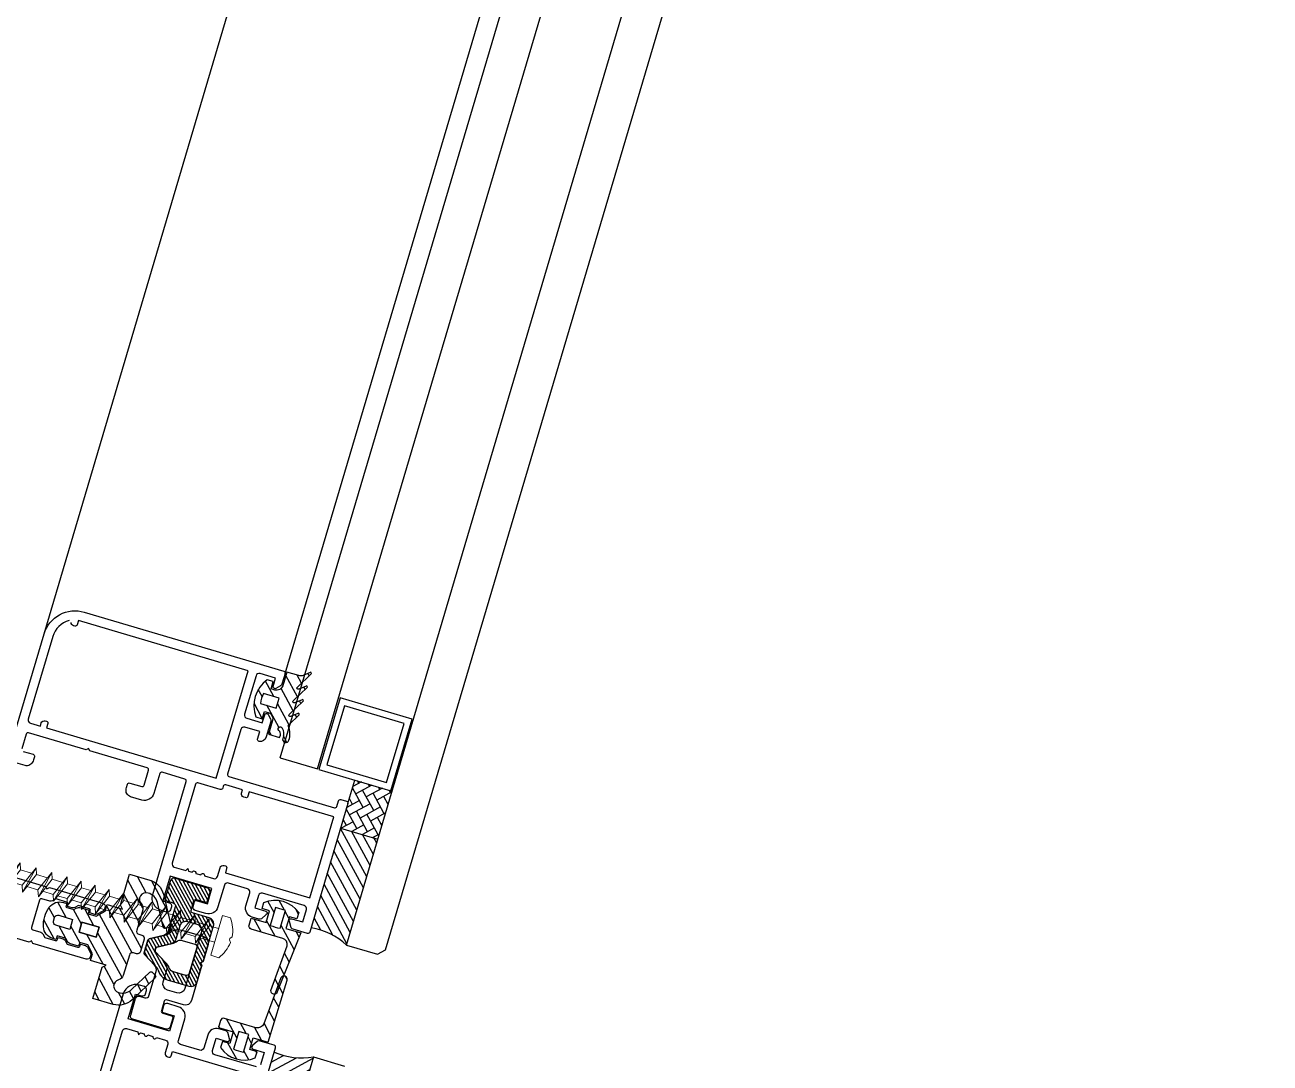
# Model space of a CAD drawing. Header units: millimetres. Extents: x 62878 to 70819, y -67946 to -61850.
# Drawn here: x 68075.03 to 68094.24, y -65276.53 to -65260.51 of the extents above; entities that cross this region are included whole.
import ezdxf

# ---------------------------------------------------------------- set-up
doc = ezdxf.new("R2010")
doc.units = ezdxf.units.MM
doc.layers.add('DOGRAMA', color=171, linetype='Continuous', lineweight=0)
pattern_1 = [(118.5057849383402, (68034.98372077956, -65377.00900157489), (-0.1395045678384407, -0.07576303882639554), [])]

# ---------------------------------------------------------------- blocks, each defined once
blk = doc.blocks.new('a2we')
at = {"lineweight": 5, "ltscale": 0.5}
for p, q in [((-196.0144480926461, -415.2868589025547), (-196.5925912144022, -417.2488821181558)), ((-196.0144480926461, -415.2868589025547), (-195.4639709594615, -417.7110762494052)), ((-197.5747968978259, -417.6063757508618), (-196.5747276986959, -417.2423803302317)), ((-194.1582851917165, -418.2620245979042), (-197.5747968978259, -417.6063757508618)), ((-195.1583543907882, -418.6260200186506), (-197.5747968978259, -417.6063757508618)), ((-197.1143788935161, -419.7428166739272), (-197.1143788935161, -418.4283854465556)), ((-196.8896500078097, -417.895480952812), (-197.0961171580722, -418.3448917148726)), ((-196.5747276986959, -417.2423803302317), (-194.1582851917165, -418.2620245979042)), ((-194.1582851917165, -418.2620245979042), (-195.1583543907882, -418.6260200186506)), ((-195.1583543907882, -418.6260200186506), (-194.9264251741961, -419.2953524503964)), ((-198.1144480926461, -420.1068120946153), (-197.1143788935161, -419.7428166739268)), ((-194.9154016761721, -421.4039929561312), (-198.1144480926461, -420.1068120946153)), ((-193.9153324771005, -421.0399975355008), (-198.1144480926461, -420.1068120946153)), ((-197.1143788935161, -419.7428166739268), (-193.9153324771005, -421.0399975355008)), ((-197.1143788935161, -419.7428166739268), (-193.9153324771005, -421.0399975355008)), ((-197.1143788935161, -422.2969096404012), (-197.1143788935162, -420.512330007273)), ((-194.9154016761394, -420.634479622855), (-194.9154016761394, -419.3608343693425)), ((-198.1144480926461, -422.6609050610894), (-197.1143788935161, -422.2969096404012)), ((-194.9154016761721, -423.9580859226053), (-198.1144480926461, -422.6609050610894)), ((-193.9153324771005, -423.594090501975), (-198.1144480926461, -422.6609050610894)), ((-197.1143788935161, -422.2969096404012), (-193.9153324771005, -423.594090501975)), ((-197.1143788935161, -422.2969096404012), (-193.9153324771005, -423.594090501975)), ((-193.9153324771005, -421.0399975355008), (-194.9154016761721, -421.4039929561312)), ((-194.9154016761721, -423.1885725893157), (-194.9154016761721, -421.4039929561312)), ((-197.1143788935161, -424.8510026068752), (-197.1143788935162, -423.0664229737469)), ((-193.9153324771005, -423.594090501975), (-194.9154016761721, -423.9580859226053)), ((-194.9154016761721, -425.7426655557898), (-194.9154016761721, -423.9580859226053)), ((-198.1144480926461, -425.2149980275636), (-197.1143788935161, -424.8510026068752)), ((-194.9154016761721, -426.5121788890793), (-198.1144480926461, -425.2149980275636)), ((-193.9153324771005, -426.1481834684492), (-198.1144480926461, -425.2149980275636)), ((-197.1143788935161, -424.8510026068752), (-193.9153324771005, -426.1481834684492)), ((-197.1143788935161, -424.8510026068752), (-193.9153324771005, -426.1481834684492)), ((-197.1143788935161, -427.3050955733496), (-197.1143788935162, -425.6205159402211)), ((-193.9153324771005, -426.1481834684492), (-194.9154016761721, -426.5121788890793)), ((-194.9154016761721, -428.1967585222638), (-194.9154016761721, -426.5121788890793)), ((-198.1144480926461, -427.669090994038), (-197.1143788935161, -427.3050955733496)), ((-194.9154016761721, -428.9662718555534), (-198.1144480926461, -427.669090994038)), ((-193.9153324771005, -428.6022764349236), (-198.1144480926461, -427.669090994038)), ((-197.1143788935161, -427.3050955733496), (-193.9153324771005, -428.6022764349236)), ((-197.1143788935161, -427.3050955733496), (-193.9153324771005, -428.6022764349236)), ((-197.1143788935161, -429.5591885398237), (-197.1143788935161, -428.0237477951896)), ((-198.1144480926461, -429.9231839605702), (-197.1143788935161, -429.5591885398237)), ((-194.9154016761721, -431.2203648220857), (-198.1144480926461, -429.9231839605702)), ((-193.9153324771005, -430.8563694013976), (-198.1144480926461, -429.9231839605702)), ((-197.1143788935161, -429.5591885398237), (-193.9153324771005, -430.8563694013976)), ((-197.1143788935161, -429.5591885398237), (-193.9153324771005, -430.8563694013976)), ((-197.1143788935161, -431.8132815063559), (-197.1143788935161, -430.2778407616635)), ((-193.9153324771005, -428.6022764349236), (-194.9154016761721, -428.9662718555534)), ((-194.9154016761721, -430.450851488738), (-194.9154016761721, -428.9662718555534)), ((-198.1144480926461, -432.177276926986), (-197.1143788935161, -431.8132815063559)), ((-194.9154016761721, -433.4744577885599), (-198.1144480926461, -432.177276926986)), ((-193.9153324771005, -433.1104623678716), (-198.1144480926461, -432.177276926986)), ((-197.1143788935161, -431.8132815063559), (-193.9153324771005, -433.1104623678716)), ((-197.1143788935161, -431.8132815063559), (-193.9153324771005, -433.1104623678716)), ((-193.9153324771005, -430.8563694013976), (-194.9154016761721, -431.2203648220857)), ((-194.9154016761721, -432.7049444552304), (-194.9154016761721, -431.2203648220857)), ((-198.1144480926461, -434.4313698935184), (-197.1143788935161, -434.0673744728301)), ((-197.1143788935161, -434.0673744728301), (-197.1143788935161, -432.5319337281958)), ((-197.1143788935161, -434.0673744728301), (-193.9153324771005, -435.364555334404)), ((-197.1143788935161, -434.0673744728301), (-193.9153324771005, -435.364555334404)), ((-193.9153324771005, -433.1104623678716), (-194.9154016761721, -433.4744577885599)), ((-194.9154016761721, -434.9590374217446), (-194.9154016761721, -433.4744577885599)), ((-194.9154016761721, -435.7285507550341), (-198.1144480926461, -434.4313698935184)), ((-193.9153324771005, -435.364555334404), (-198.1144480926461, -434.4313698935184)), ((-197.1143788935161, -436.3642339800811), (-197.1143788935161, -434.7860266946118)), ((-193.9153324771005, -435.364555334404), (-194.9154016761721, -435.7285507550341)), ((-194.9154016761721, -437.2558969289955), (-194.9154016761721, -435.7285507550341)), ((-198.1144480926461, -436.7282294008277), (-197.1143788935161, -436.3642339800811)), ((-194.9154016761721, -438.0254102623434), (-198.1144480926461, -436.7282294008277)), ((-193.9153324771005, -437.6614148416551), (-198.1144480926461, -436.7282294008277)), ((-197.1143788935161, -436.3642339800811), (-193.9153324771005, -437.6614148416551)), ((-197.1143788935161, -436.3642339800811), (-193.9153324771005, -437.6614148416551)), ((-197.1143788935161, -438.6610934873901), (-197.1143788935161, -437.1337473134849)), ((-193.9153324771005, -437.6614148416551), (-194.9154016761721, -438.0254102623434)), ((-194.9154016761721, -439.5527564362646), (-194.9154016761721, -438.0254102623434)), ((-198.1144480926461, -439.0250889080787), (-197.1143788935161, -438.6610934873901)), ((-194.9154016761721, -440.3222697695944), (-198.1144480926461, -439.0250889080787)), ((-193.9153324771005, -439.9582743489061), (-198.1144480926461, -439.0250889080787)), ((-197.1143788935161, -438.6610934873901), (-193.9153324771005, -439.9582743489061)), ((-197.1143788935161, -438.6610934873901), (-193.9153324771005, -439.9582743489061)), ((-197.1143788935161, -440.9579529946993), (-197.1143788935161, -439.430606820736)), ((-193.9153324771005, -439.9582743489061), (-194.9154016761721, -440.3222697695944)), ((-198.1144480926461, -441.3219484153295), (-197.1143788935161, -440.9579529946993)), ((-194.9154016761721, -442.6191292769035), (-198.1144480926461, -441.3219484153295)), ((-193.9153324771005, -442.2551338562151), (-198.1144480926461, -441.3219484153295)), ((-197.1143788935161, -440.9579529946993), (-193.9153324771005, -442.2551338562151)), ((-197.1143788935161, -443.2537258831643), (-197.1143788935161, -441.7274663280053)), ((-194.9154016761721, -441.849615943574), (-194.9154016761721, -440.3222697695944)), ((-198.1144480926461, -443.6177213039109), (-197.1143788935161, -443.2537258831643)), ((-194.9154016761721, -444.9149021654266), (-198.1144480926461, -443.6177213039109)), ((-193.9153324771005, -444.5509067447383), (-198.1144480926461, -443.6177213039109)), ((-197.1143788935161, -443.2537258831643), (-193.9153324771005, -444.5509067447383)), ((-193.9153324771005, -442.2551338562151), (-194.9154016761721, -442.6191292769035)), ((-194.9154016761721, -444.1453888320787), (-194.9154016761721, -442.6191292769035)), ((-198.1144480926461, -445.9178597020545), (-197.1143788935161, -445.5538642814245)), ((-197.1143788935161, -445.5538642814245), (-197.1143788935161, -444.0232392165685)), ((-197.1143788935161, -445.5538642814245), (-193.9153324771005, -446.8510451429402)), ((-197.1143788935161, -445.5538642814245), (-193.9153324771005, -446.8510451429402)), ((-193.9153324771005, -444.5509067447383), (-194.9154016761721, -444.9149021654266)), ((-194.9154016761721, -446.4455272302989), (-194.9154016761721, -444.9149021654266)), ((-193.9153324771005, -446.8510451429402), (-198.1144480926461, -445.9178597020545)), ((-194.9154016761721, -447.2150405636282), (-198.1144480926461, -445.9178597020545)), ((-197.1143788935161, -447.8540026795677), (-197.1143788935161, -446.3233776147298)), ((-193.9153324771005, -446.8510451429402), (-194.9154016761721, -447.2150405636282)), ((-194.9154016761721, -448.7456656284821), (-194.9154016761721, -447.2150405636282)), ((-197.1143788935161, -447.8540026795677), (-198.1144480926461, -448.2179981003141)), ((-194.9154016761721, -449.5151789618299), (-198.1144480926461, -448.2179981003141)), ((-198.1144480926461, -448.2179981003141), (-193.9153324771005, -449.1511835411412)), ((-193.9153324771005, -449.1511835411412), (-197.1143788935161, -447.8540026795677)), ((-197.1143788935161, -450.1541410778275), (-197.1143788935161, -448.6235160129718)), ((-193.9153324770423, -449.1511835411412), (-194.9154016761721, -449.5151789618299)), ((-194.9154016761723, -451.0458040266858), (-194.9154016761721, -449.5151789618299)), ((-198.1144480926461, -450.5181364984577), (-197.1143788935161, -450.1541410778275)), ((-194.9154016761721, -451.8153173600317), (-198.1144480926461, -450.5181364984577)), ((-193.9153324770423, -451.4513219393434), (-198.1144480926461, -450.5181364984577)), ((-197.1143788935161, -450.1541410778275), (-193.9153324770423, -451.4513219393434)), ((-197.1143788935161, -453.2868589025547), (-197.1143788935162, -450.9236544111328)), ((-193.9153324770423, -451.4513219393434), (-194.9154016761721, -451.8153173600317)), ((-192.7980524524961, -453.2868589025547), (-199.230843732796, -453.2868589025547)), ((-199.230843732796, -454.5827171301502), (-199.230843732796, -453.2868589025547)), ((-194.9154016761721, -453.2868589025547), (-194.9154016761721, -451.8153173600317)), ((-192.7980524524961, -454.5827171301502), (-192.7980524524961, -453.2868589025547))]:
    blk.add_line(p, q, dxfattribs=at)
blk.add_lwpolyline([(-196.4690204826777, -455.6637351848848), (-196.1125089353335, -455.3998333582319), (-195.9163872499585, -455.3998333582319), (-195.5598757026143, -455.6637351848848)], dxfattribs=at)
for centre, radius, start, end in [((-196.9143788935627, -418.4283854465556), 0.2, 155.3251238657465, 180), ((-195.115401676151, -419.3608343693425), 0.2, 0, 19.11162363728389), ((-195.6603624057317, -449.5292358589606), 6.187568978619671, 234.757305859688, 262.4904896380407), ((-196.3685337795604, -449.5292358589606), 6.187568978619673, 277.5095103619591, 305.2426941403116)]:
    blk.add_arc(centre, radius, start, end, dxfattribs=at)

msp = doc.modelspace()

# ---------------------------------------------------------------- hatches: boundary and pattern name
at = {"layer": 'DOGRAMA', "lineweight": -2}
h = msp.add_hatch(dxfattribs=at)
h.set_pattern_fill('ANSI31', color=256, scale=0.05, angle=73.50578493834035, style=0)
h.set_pattern_definition(pattern_1)
edge = h.paths.add_edge_path(flags=16)
edge.add_arc((68079.06265704258, -65271.01530364918), 0.3999999999890548, 151.9688258947047, 175.0427439600347)
edge.add_line((68078.66415326617, -65270.98073863535), (68078.90570478298, -65271.05226292671))
edge.add_line((68078.90570478298, -65271.05226292671), (68078.95113174854, -65270.89884718177))
edge.add_line((68078.95113174854, -65270.89884718177), (68078.70958023178, -65270.82732289041))
edge = h.paths.add_edge_path()
edge.add_arc((68079.06265704261, -65271.01530364912), 0.5000000000035741, 126.635887292462, 200.3756825832854)
edge.add_line((68078.59394211977, -65271.18939075696), (68078.68982696038, -65271.21778261045))
edge.add_line((68078.68982696038, -65271.21778261045), (68078.72389718457, -65271.10272080172))
edge.add_line((68078.72389718457, -65271.10272080172), (68078.7814280889, -65271.11975591381))
edge.add_arc((68078.75303623542, -65271.21564075442), 0.1000000000135002, -16.49421506401012, 73.50578494117082, ccw=False)
edge.add_line((68078.84892107602, -65271.24403260791), (68078.78645899831, -65271.45497925721))
edge.add_line((68078.78645899831, -65271.45497925721), (68078.95905171143, -65271.50608459349))
edge.add_line((68078.95905171143, -65271.50608459349), (68078.97026064325, -65271.46822983907))
edge.add_arc((68078.90793549689, -65271.44977513429), 0.06499999998917286, 343.5057849193324, 411.9151204385344)
edge.add_arc((68078.96819309065, -65271.37288399522), 0.03268943072795019, 38.075505851006824, 231.9151204940006, ccw=False)
edge.add_arc((68078.82036641616, -65271.45060818354), 0.1992591643013661, -20.84390068769511, 29.422006471354507, ccw=False)
edge.add_arc((68079.05491264882, -65271.53444019905), 0.05002797726659767, 165.0203900111961, 342.5336263179274)
edge.add_arc((68078.79414401253, -65271.45257481754), 0.3233450412577017, 342.5651376678665, 381.89144782173)
edge.add_arc((68079.11273110105, -65271.32455886401), 0.01999999996518223, 133.5057849119563, 201.8914478191028, ccw=False)
edge.add_line((68079.09896254487, -65271.3100527667), (68079.25855741679, -65271.15857226065))
edge.add_arc((68079.24823099963, -65271.14769268765), 0.01500000000636884, 313.5057849447552, 473.5057849595054)
edge.add_line((68079.24224837474, -65271.13393739051), (68079.12934157587, -65271.18304421949))
edge.add_arc((68079.1213647427, -65271.1647038233), 0.0199999999956424, 133.505784899144, 293.5057848930195, ccw=False)
edge.add_line((68079.10759618651, -65271.15019772596), (68079.32101949444, -65270.94762561134))
edge.add_arc((68079.31069307729, -65270.93674603834), 0.0149999999963509, 313.5057849044397, 473.5057849085336)
edge.add_line((68079.30471045242, -65270.92299074119), (68079.19180365355, -65270.97209757016))
edge.add_arc((68079.18382682036, -65270.95375717399), 0.01999999998723363, 133.5057850026662, 293.5057849944177, ccw=False)
edge.add_line((68079.17005826414, -65270.93925107668), (68079.38348157212, -65270.73667896201))
edge.add_arc((68079.37315515499, -65270.72579938902), 0.01499999997577838, 313.50578490239, 473.505784879731)
edge.add_line((68079.36717253012, -65270.7120440919), (68079.2542657312, -65270.76115092087))
edge.add_arc((68079.24628889802, -65270.74281052469), 0.01999999998810191, 133.50578495808, 293.5057849478753, ccw=False)
edge.add_line((68079.23252034181, -65270.72830442736), (68079.44594364979, -65270.52573231272))
edge.add_arc((68079.43561723264, -65270.51485273973), 0.01499999998579632, 313.5057849427054, 473.5057849816748)
edge.add_line((68079.42963460775, -65270.5010974426), (68079.32428945805, -65270.54691546509))
edge.add_arc((68079.28440529214, -65270.45521348414), 0.1000000000063632, 253.5057849399872, 293.50578494055685, ccw=False)
edge.add_line((68079.25601343866, -65270.55109832474), (68079.07037753321, -65270.49613085129))
edge.add_line((68079.07037753321, -65270.49613085129), (68079.00791545553, -65270.70707750057))
edge.add_arc((68078.91203061494, -65270.6786856471), 0.09999999998843902, 253.5057849456145, 343.50578494561444, ccw=False)
edge.add_line((68078.88363876147, -65270.77457048769), (68078.82610785714, -65270.7575353756))
edge.add_line((68078.82610785714, -65270.7575353756), (68078.86017808126, -65270.64247356691))
edge.add_line((68078.86017808126, -65270.64247356691), (68078.76429324069, -65270.6140817134))
h = msp.add_hatch(dxfattribs=at)
h.set_pattern_fill('AR-HBONE', color=256, scale=0.03, angle=73.50578493834035, style=0)
h.set_pattern_definition([(208.5057849383403, (68046.94713283525, -65258.03634615893), (-0.1627219703923171, 0.04818257311146708), [0.36, -0.12]), (118.5057849383402, (68046.84168056349, -65258.09361585758), (-0.1627219703923171, 0.04818257311146708), [0.3599999999999998, -0.1199999999999999])])
h.paths.add_polyline_path([(68080.04939944501, -65272.40254531207), (68080.12037907867, -65272.16283321058), (68080.69568812224, -65272.33318433148), (68080.47608342933, -65273.07483231819), (68079.90077438581, -65272.90448119729)])
h = msp.add_hatch(dxfattribs=at)
h.set_pattern_fill('ANSI31', color=256, scale=0.03999999999999999, angle=73.50578493834035, style=0)
h.set_pattern_definition([(118.5057849383402, (68029.2201745221, -65396.4736242154), (-0.1116036542707525, -0.06061043106111644), [])])
h.paths.add_polyline_path([(68079.84863294824, -65273.17743179652, -0.4142135623420975), (68079.81445685738, -65273.19599236797), (68079.44465296579, -65274.44489241669, -0.1532309010706403), (68079.99157015583, -65274.71112837817), (68080.39757366065, -65273.33997515771)])
h.paths.add_polyline_path([(68079.90077438581, -65272.90448119729), (68079.83007237685, -65273.14325570564, -0.4142135623575963), (68079.84863294824, -65273.17743179652), (68080.39757366065, -65273.33997515771), (68080.47608342933, -65273.07483231819)])
h = msp.add_hatch(dxfattribs=at)
h.set_pattern_fill('ANSI31', color=256, scale=0.05, angle=73.50578493834035, style=0)
h.set_pattern_definition(pattern_1)
edge = h.paths.add_edge_path(flags=16)
edge.add_arc((68075.51818141631, -65274.35645502774), 0.04999999998026643, 163.5057849408801, 253.50578494088012, ccw=False)
edge.add_line((68075.47023899603, -65274.342259101), (68075.48727410816, -65274.28472819662))
edge.add_arc((68075.53521652846, -65274.29892412337), 0.04999999999628529, 73.50578493199271, 163.5057849376199, ccw=False)
edge.add_line((68075.5494124552, -65274.25098170307), (68075.76515334653, -65274.31486337342))
edge.add_line((68075.76515334653, -65274.31486337342), (68075.71972638095, -65274.46827911837))
edge.add_line((68075.71972638095, -65274.46827911837), (68075.50398548957, -65274.40439744802))
h.paths.add_polyline_path([(68075.8635536418, -65274.51086689859), (68075.9089806074, -65274.35745115364), (68076.17266391905, -65274.43552875074), (68076.12723695343, -65274.5889444957)], flags=16)
edge = h.paths.add_edge_path()
edge.add_arc((68075.56538360758, -65274.2452816427), 0.200000000030035, 73.50578494176261, 144.0720038257323, ccw=False)
edge.add_line((68075.62216731455, -65274.05351196148), (68075.6761547359, -65274.06949783527))
edge.add_line((68075.6761547359, -65274.06949783527), (68075.65911962383, -65274.12702873963))
edge.add_line((68075.65911962383, -65274.12702873963), (68075.78212479282, -65274.16345102196))
edge.add_line((68075.78212479282, -65274.16345102196), (68075.8202910083, -65274.14272346794))
edge.add_arc((68075.86801575721, -65274.23060036109), 0.1000000000321572, 73.50578495271611, 118.5057849520663, ccw=False)
edge.add_line((68075.89640761068, -65274.13471552046), (68076.02134016206, -65274.1717085078))
edge.add_line((68076.02134016206, -65274.1717085078), (68076.00430504995, -65274.22923941219))
edge.add_line((68076.00430504995, -65274.22923941219), (68076.12731021897, -65274.2656616945))
edge.add_line((68076.12731021897, -65274.2656616945), (68076.2661468334, -65274.19026141209))
edge.add_line((68076.2661468334, -65274.19026141209), (68076.29689074506, -65274.08643321124))
edge.add_line((68076.29689074506, -65274.08643321124), (68076.53660284655, -65274.15741284496))
edge.add_line((68076.53660284655, -65274.15741284496), (68076.50285635298, -65274.09527449789))
edge.add_line((68076.50285635298, -65274.09527449789), (68076.64481562041, -65273.61585029494))
edge.add_line((68076.64481562041, -65273.61585029494), (68076.95815995795, -65273.70863270419))
edge.add_arc((68076.87298439747, -65273.99628722591), 0.2999999999510921, 13.505784929679692, 73.50578493031759, ccw=False)
edge.add_line((68077.16468830104, -65273.92622416421), (68077.27942406473, -65274.40392053245))
edge.add_arc((68077.2502536744, -65274.41092683865), 0.02999999998127257, -76.49421500248371, 13.505784997516287, ccw=False)
edge.add_line((68077.2572599806, -65274.44009722899), (68077.19891919984, -65274.45410984133))
edge.add_arc((68077.19191289364, -65274.42493945097), 0.03000000000957158, 193.505784984535, 283.50578498453507, ccw=False)
edge.add_line((68077.16274250328, -65274.43194575717), (68077.07227729619, -65274.05529858527))
edge.add_arc((68076.87780802713, -65274.10200729313), 0.1999999999956771, 13.50578494492026, 75.4253822877716)
edge.add_arc((68076.89523455217, -65274.0028755785), 0.09999999999179397, 70.79093734255785, 223.5057849352742)
edge.add_arc((68076.75017357881, -65274.14056114058), 0.09999999999499304, -16.494215070374594, 43.505784932250606, ccw=False)
edge.add_line((68076.8460584194, -65274.16895299408), (68076.75327528475, -65274.48229978148))
edge.add_arc((68076.80121770506, -65274.49649570821), 0.05000000000817259, 163.5057849503489, 253.5057849503489)
edge.add_line((68076.78702177832, -65274.54443812852), (68076.8349499451, -65274.55862983472))
edge.add_arc((68076.82075401835, -65274.60657225502), 0.0500000000053276, -16.49421507836911, 73.50578493199271, ccw=False)
edge.add_line((68076.86869643864, -65274.62076818178), (68076.81191273169, -65274.81253786295))
edge.add_arc((68076.76397031138, -65274.79834193621), 0.05000000001023837, 253.50578493672708, 343.50578494235435, ccw=False)
edge.add_line((68076.74977438463, -65274.84628435652), (68076.70184621784, -65274.83209265028))
edge.add_arc((68076.68765029109, -65274.88003507056), 0.04999999999137453, 73.5057849272582, 163.5057849328855)
edge.add_line((68076.63970787081, -65274.86583914382), (68076.54692473612, -65275.17918593121))
edge.add_arc((68076.4510398955, -65275.15079407773), 0.100000000018411, 283.5057849470266, 343.50578494635164, ccw=False)
edge.add_arc((68076.49774860336, -65275.3452633468), 0.0999999999961393, 103.5057849408667, 256.2206325373911)
edge.add_arc((68076.53710578526, -65275.25262538025), 0.1999999999823837, 251.5861875989573, 313.5057849410142)
edge.add_line((68076.67479134735, -65275.39768635358), (68076.9557447629, -65275.13101760008))
edge.add_arc((68076.97639759722, -65275.1527767461), 0.03000000000799703, 43.50578491554347, 133.505784915031, ccw=False)
edge.add_line((68076.99815674324, -65275.13212391178), (68077.03946241186, -65275.1756422038))
edge.add_arc((68077.0177032659, -65275.19629503812), 0.02999999997606499, -46.49421502757042, 43.505784992074894, ccw=False)
edge.add_line((68077.03835610021, -65275.21805418409), (68076.68202679182, -65275.5562664543))
edge.add_arc((68076.47549844871, -65275.33867499431), 0.2999999999480381, 253.5057849391011, 313.5057849389471, ccw=False)
edge.add_line((68076.39032288827, -65275.62632951605), (68076.0769785507, -65275.53354710681))
edge.add_line((68076.0769785507, -65275.53354710681), (68076.21893781812, -65275.05412290384))
edge.add_line((68076.21893781812, -65275.05412290384), (68076.2810761652, -65275.02037641026))
edge.add_line((68076.2810761652, -65275.02037641026), (68076.04136406371, -65274.94939677654))
edge.add_line((68076.04136406371, -65274.94939677654), (68076.07210797534, -65274.84556857571))
edge.add_line((68076.07210797534, -65274.84556857571), (68075.99670769289, -65274.70673196124))
edge.add_line((68075.99670769289, -65274.70673196124), (68075.87370252394, -65274.6703096789))
edge.add_line((68075.87370252394, -65274.6703096789), (68075.85666741183, -65274.72784058326))
edge.add_line((68075.85666741183, -65274.72784058326), (68075.73173486044, -65274.69084759591))
edge.add_arc((68075.76012671393, -65274.59496275533), 0.09999999998559403, 208.5057849343805, 253.5057849364363, ccw=False)
edge.add_line((68075.67224982081, -65274.64268750418), (68075.65152226677, -65274.6045212887))
edge.add_line((68075.65152226677, -65274.6045212887), (68075.52851709782, -65274.56809900636))
edge.add_line((68075.52851709782, -65274.56809900636), (68075.51148198571, -65274.62562991072))
edge.add_line((68075.51148198571, -65274.62562991072), (68075.4574945643, -65274.60964403693))
edge.add_arc((68075.51427827126, -65274.41787435574), 0.1999999999990942, 182.9395660567313, 253.50578493880352, ccw=False)
edge.add_arc((68075.78442234239, -65274.40400241205), 0.4704999999705613, 144.0720038189415, 182.9395660534648, ccw=False)
at = {"layer": 'DOGRAMA', "lineweight": -2, "ltscale": 5}
h = msp.add_hatch(dxfattribs=at)
h.set_pattern_fill('ANSI31', color=256, scale=0.015, angle=73.50578493834035, style=0)
h.set_pattern_definition([(118.5057849383402, (68034.98372077956, -65377.00900157489), (-0.0418513703515322, -0.02272891164791872), [])])
edge = h.paths.add_edge_path(flags=16)
edge.add_line((68077.04425089472, -65274.76289023685), (68077.03650641098, -65274.78904487265))
edge.add_arc((68077.06527186316, -65274.79756242874), 0.0300000000136813, 163.5057848741552, 223.505784866174)
edge.add_line((68077.04351271712, -65274.81821526303), (68077.22275065408, -65275.00705444993))
edge.add_arc((68077.15022016742, -65275.07589723101), 0.1000000000094833, 15.646826844274585, 43.50578495310879, ccw=False)
edge.add_arc((68077.34280865974, -65275.02195584972), 0.09999999996654961, 195.646826812643, 253.505784924891)
edge.add_line((68077.31441680624, -65275.11784069028), (68077.5063708298, -65275.17467898171))
edge.add_arc((68077.52056675652, -65275.12673656142), 0.04999999999008795, 253.5057849616035, 343.5057849616035)
edge.add_line((68077.56850917681, -65275.14093248814), (68077.7530562245, -65274.51768102427))
edge.add_arc((68077.65717138391, -65274.48928917079), 0.0999999999905048, 343.5057849416172, 433.5057849467981)
edge.add_line((68077.68556323738, -65274.3934043302), (68077.54155163412, -65274.35076196551))
edge.add_arc((68077.51315978066, -65274.44664680609), 0.09999999997035437, 73.5057849512418, 163.5057849512418)
edge.add_line((68077.41727494009, -65274.41825495263), (68077.35728415503, -65274.62085556355))
edge.add_arc((68077.2613993144, -65274.59246371005), 0.1000000000406272, 283.5057849350251, 343.5057849327298, ccw=False)
edge.add_line((68077.28475366833, -65274.68969834462), (68077.06601004067, -65274.74223740255))
edge.add_arc((68077.07301634685, -65274.77140779285), 0.02999999994957506, 103.5057849834741, 163.5057849837252)
edge = h.paths.add_edge_path()
edge.add_line((68077.5926569704, -65274.17816925244), (68077.63666434331, -65274.02954774954))
edge.add_arc((68077.66542979551, -65274.03806530558), 0.03000000001730549, 73.50578495804581, 163.5057849486669, ccw=False)
edge.add_line((68077.67394735155, -65274.00929985339), (68077.80818612836, -65274.04904844827))
edge.add_arc((68077.81670368442, -65274.02028299611), 0.02999999999559666, 253.5057848929129, 343.5057848929129)
edge.add_line((68077.84546913659, -65274.02880055217), (68077.88521773153, -65273.89456177532))
edge.add_arc((68077.8372753112, -65273.8803658486), 0.05000000001799411, 343.5057849710724, 433.5057849710723)
edge.add_line((68077.85147123793, -65273.83242342828), (68077.33848734069, -65273.68052701214))
edge.add_arc((68077.32429141396, -65273.72846943243), 0.04999999998724297, 73.50578494324726, 163.5057849488746)
edge.add_line((68077.27634899368, -65273.7142735057), (68077.1996909893, -65273.97316257532))
edge.add_arc((68077.24763340957, -65273.98735850205), 0.04999999996424757, 163.5057849441402, 253.5057849545019)
edge.add_line((68077.23343748285, -65274.03530092232), (68077.31493959736, -65274.05943399778))
edge.add_arc((68077.30074367062, -65274.10737641809), 0.05000000000817259, -16.494215070374594, 73.50578495034893, ccw=False)
edge.add_line((68077.34868609092, -65274.12157234484), (68077.23804496054, -65274.49522907553))
edge.add_arc((68077.14216011991, -65274.46683722203), 0.1000000000406272, 283.5057849350251, 343.5057849327298, ccw=False)
edge.add_line((68077.16551447383, -65274.5640718566), (68076.94677084617, -65274.61661091454))
edge.add_arc((68076.95377715235, -65274.64578130488), 0.02999999997447556, 103.5057849434693, 163.5057849383191)
edge.add_line((68076.9250117002, -65274.63726374884), (68076.86809108368, -65274.82949580024))
edge.add_arc((68076.89685653588, -65274.83801335626), 0.03000000001110815, 163.5057849886395, 223.5057849840458)
edge.add_line((68076.87509738989, -65274.8586661906), (68077.06090994968, -65275.05443218356))
edge.add_arc((68076.98837946302, -65275.12327496454), 0.09999999994436669, 13.017113203364374, 43.50578491380122, ccw=False)
edge.add_arc((68077.28067031273, -65275.05570234324), 0.2000000000118485, 193.0171132191307, 253.5057849314009)
edge.add_line((68077.22388660573, -65275.24747202444), (68077.55966789016, -65275.34689809605))
edge.add_arc((68077.58805974366, -65275.25101325545), 0.1000000000036787, 253.505784930809, 343.5057849336227)
edge.add_line((68077.68394458425, -65275.27940510894), (68077.76060258868, -65275.02051603935))
edge.add_line((68077.76060258868, -65275.02051603935), (68077.7403546925, -65274.98323303112))
edge.add_line((68077.7403546925, -65274.98323303112), (68077.77763770078, -65274.96298513496))
edge.add_line((68077.77763770078, -65274.96298513496), (68077.93947126556, -65274.41644154361))
edge.add_arc((68077.84358642499, -65274.3880496901), 0.09999999998688061, 343.5057849192636, 433.5057849192636)
edge.add_line((68077.8719782785, -65274.29216484952), (68077.61290486658, -65274.21545226067))
edge.add_arc((68077.6214224226, -65274.18668680847), 0.03000000001808469, 163.5057849753154, 253.5057849925849, ccw=False)
at = {"layer": 'DOGRAMA', "lineweight": -2}
h = msp.add_hatch(dxfattribs=at)
h.set_pattern_fill('ANSI31', color=256, scale=0.05, angle=73.50578493834035, style=0)
h.set_pattern_definition(pattern_1)
edge = h.paths.add_edge_path(flags=16)
edge.add_arc((68079.07963028709, -65273.79330203563), 0.6682513990325216, 246.6301057125635, 260.3814641428074)
edge.add_line((68078.96797368492, -65274.4521591791), (68079.04894557645, -65274.17870126937))
edge.add_line((68079.04894557645, -65274.17870126937), (68078.8955298315, -65274.13327430381))
edge.add_line((68078.8955298315, -65274.13327430381), (68078.81455794003, -65274.40673221351))
edge = h.paths.add_edge_path()
edge.add_line((68078.48762268524, -65274.40138331268), (68078.51885372403, -65274.29590998802))
edge.add_line((68078.51885372403, -65274.29590998802), (68078.74897734151, -65274.36405043637))
edge.add_line((68078.74897734151, -65274.36405043637), (68078.8029218631, -65274.18186923924))
edge.add_line((68078.8029218631, -65274.18186923924), (68078.68786005443, -65274.14779901507))
edge.add_line((68078.68786005443, -65274.14779901507), (68078.7162519079, -65274.05191417447))
edge.add_arc((68078.88762932262, -65274.45933751905), 0.4419999999756635, 34.1981368199726, 112.81343305264909, ccw=False)
edge.add_line((68079.2532070152, -65274.210908554), (68079.22481516172, -65274.30679339457))
edge.add_line((68079.22481516172, -65274.30679339457), (68079.10975335301, -65274.27272317039))
edge.add_line((68079.10975335301, -65274.27272317039), (68079.05580883141, -65274.45490436752))
edge.add_line((68079.05580883141, -65274.45490436752), (68079.28593244881, -65274.52304481588))
edge.add_line((68079.28593244881, -65274.52304481588), (68078.9228103171, -65275.43447731499))
edge.add_arc((68078.87486789683, -65275.42028138824), 0.04999999998439798, 170.2156217273931, 343.505784924891, ccw=False)
edge.add_line((68078.82559518336, -65275.4117843472), (68079.07567323156, -65274.72544227181))
edge.add_arc((68078.97820471023, -65274.70308411121), 0.09999999997725739, 347.0805144904568, 433.5057849272582)
edge.add_line((68079.00659656373, -65274.60719927064), (68078.52136917878, -65274.46352165972))
edge.add_arc((68078.53556510553, -65274.41557923943), 0.04999999999835106, 163.5057849296254, 253.5057849296254, ccw=False)
h = msp.add_hatch(dxfattribs=at)
h.set_pattern_fill('ANSI31', color=256, scale=0.05, angle=73.50578493834035, style=0)
h.set_pattern_definition(pattern_1)
edge = h.paths.add_edge_path(flags=16)
edge.add_arc((68078.51381236216, -65275.70417980046), 0.6682513991190181, 246.6301057252824, 260.3814641554422)
edge.add_line((68078.40215576012, -65276.36303694404), (68078.48312765159, -65276.08957903435))
edge.add_line((68078.48312765159, -65276.08957903435), (68078.32971190667, -65276.04415206876))
edge.add_line((68078.32971190667, -65276.04415206876), (68078.2487400152, -65276.31760997848))
edge = h.paths.add_edge_path()
edge.add_line((68078.04559389953, -65275.87659026514), (68078.0143628607, -65275.98206358981))
edge.add_line((68078.0143628607, -65275.98206358981), (68078.24448647814, -65276.05020403817))
edge.add_line((68078.24448647814, -65276.05020403817), (68078.19054195654, -65276.23238523527))
edge.add_line((68078.19054195654, -65276.23238523527), (68078.07548014779, -65276.19831501109))
edge.add_line((68078.07548014779, -65276.19831501109), (68078.04708829429, -65276.29419985168))
edge.add_arc((68078.41266598688, -65276.04577088659), 0.4420000000109218, 214.1981368228129, 292.8134330550295)
edge.add_line((68078.58404340163, -65276.45319423119), (68078.61243525508, -65276.3573093906))
edge.add_line((68078.61243525508, -65276.3573093906), (68078.49737344639, -65276.32323916642))
edge.add_line((68078.49737344639, -65276.32323916642), (68078.55131796803, -65276.14105796932))
edge.add_line((68078.55131796803, -65276.14105796932), (68078.78144158545, -65276.20919841768))
edge.add_line((68078.78144158545, -65276.20919841768), (68079.07383996411, -65275.25343751204))
edge.add_arc((68079.02589754385, -65275.23924158529), 0.04999999997251069, 343.5057849121621, 516.7959481180188)
edge.add_line((68078.97994216996, -65275.21954123986), (68078.71527952343, -65275.92495160569))
edge.add_arc((68078.62135148504, -65275.89063654193), 0.09999999998198796, 253.5057849444309, 339.9310553752933, ccw=False)
edge.add_line((68078.59295963157, -65275.98652138251), (68078.10773224654, -65275.84284377158))
edge.add_arc((68078.09353631981, -65275.89078619186), 0.04999999998724297, 73.50578494324726, 163.5057849488746)
h = msp.add_hatch(dxfattribs=at)
h.set_pattern_fill('ANSI31', color=256, scale=0.03999999999999999, angle=73.50578493834035, style=0)
h.set_pattern_definition([(208.5057849383403, (68103.19044441613, -65146.66155959688), (-0.06061043106111653, 0.1116036542707525), [])])
h.paths.add_polyline_path([(68078.52557257583, -65277.6456653682, 0.4142135623420975), (68078.50701200444, -65277.6114892773), (68078.87681589604, -65276.36258922856, 0.1532309010706403), (68079.48051679306, -65276.4370555089), (68079.0745132883, -65277.80820872939)])
h.paths.add_polyline_path([(68078.42069447605, -65277.90300044803), (68078.49139648501, -65277.66422593965, 0.4142135623575963), (68078.52557257583, -65277.6456653682), (68079.0745132883, -65277.80820872939), (68078.99600351957, -65278.07335156892)])

# ---------------------------------------------------------------- linework, layer by layer
for p, q in [((68075.32314825946, -65269.9080213632), (68088.06909484576, -65226.86246756418)), ((68078.96976099155, -65271.82213096875), (68091.94284240578, -65228.00949844497)), ((68079.04268300901, -65270.51921793276), (68091.65518788403, -65227.9243228845)), ((68079.54507003515, -65271.99248208966), (68092.51815144936, -65228.17984956587)), ((68079.99157015586, -65274.71112837819), (68093.66876953645, -65228.52055180771)), ((68080.59527105285, -65274.78559465849), (68094.24407858003, -65228.69090292863)), ((68078.96976099155, -65271.82213096875), (68079.54507003515, -65271.99248208966)), ((68080.01249003541, -65272.52719560485), (68080.1203790787, -65272.16283321059)), ((68079.90077438575, -65272.90448119726), (68080.47608342933, -65273.07483231819)), ((68079.90077438575, -65272.90448119726), (68080.47608342933, -65273.07483231819)), ((68079.99157015583, -65274.71112837817), (68080.4709943588, -65274.85308764562)), ((68080.4709943588, -65274.85308764562), (68080.59527105285, -65274.78559465849)), ((68079.48051679312, -65276.4370555089), (68066.59217409321, -65319.96350882557)), ((68079.48051679306, -65276.4370555089), (68079.95994099602, -65276.57901477633))]:
    msp.add_line(p, q, dxfattribs=at)
at = {"layer": 'DOGRAMA', "lineweight": -2, "ltscale": 0.5}
for points in [[(68074.67581400002, -65272.09419572873), (68075.32314825946, -65269.9080213632, -0.4142135623730951), (68075.94453172985, -65269.57055642763), (68079.02243511289, -65270.48193492452, -0.4142135623730951), (68079.04268300901, -65270.51921793276), (68078.99461844025, -65270.68154137938, -0.1991096956269791), (68078.97053479092, -65270.71127726398), (68078.89961008157, -65270.74979551174, -0.6680969080520953), (68078.85899525127, -65270.71691095676), (68078.8963901615, -65270.5906210332), (68078.65667806001, -65270.51964139951, 0.4142135623730951), (68078.594539713, -65270.55338789306), (68078.41851022138, -65271.14787390472, 0.4142135623730951), (68078.45225671493, -65271.21001225177), (68078.69196881643, -65271.28099188549), (68078.72936656579, -65271.15469237346, -0.6680969080520438), (68078.78133813755, -65271.14922299222), (68078.8198563853, -65271.2201477015, -0.1989616347782854), (68078.82386415504, -65271.25821198769), (68078.75288168211, -65271.49793367766, -0.3728392455561729), (68078.64259460013, -65271.56849723408, -0.4568501953068724), (68078.61814999735, -65271.53029247103), (68078.65222022153, -65271.4152306623), (68078.4220966041, -65271.34709021395, 0.4142135623730951), (68078.35995825705, -65271.38083670753), (68078.15553691197, -65272.07120755977, 0.4142135623730951), (68078.17578480815, -65272.108490568), (68079.80582709817, -65272.59115207725, 0.4142135623730951), (68079.84311010642, -65272.57090418114), (68079.86866277456, -65272.48460782459, -0.4142135623730951), (68079.90594578275, -65272.46435992846), (68079.9922421393, -65272.48991259659, -0.4142135623730951), (68080.01249003541, -65272.52719560485), (68079.4247786683, -65274.51201180508, -0.4142135623730951), (68079.38749566008, -65274.53225970121), (68079.16764130909, -65274.46716002037, -0.1989616347783402), (68079.137895836, -65274.44307353186), (68079.10987268886, -65274.34702467748, -0.6680475602943508), (68079.14475892019, -65274.30394680194), (68079.3150216316, -65274.35436221615), (68079.37180533854, -65274.16259253501, 0.4142135623730951), (68079.33805884502, -65274.10045418794), (68078.69563041301, -65273.91022876957, 0.4142135623730951), (68078.63349206597, -65273.94397526314), (68078.57670835902, -65274.13574494435), (68078.74697107046, -65274.18616035857, -0.6680475602943992), (68078.75277836548, -65274.24128773675), (68078.67696781877, -65274.30659105298, -0.1991096956271691), (68078.63891312105, -65274.31060166187), (68078.53412057881, -65274.2795722052, -0.4142135623730951), (68078.43963039684, -65274.10558483349), (68078.49925328918, -65273.90422666828, 0.4142135623730951), (68078.46550679562, -65273.84208832124), (68078.16826378976, -65273.75407357542, 0.4142135623730951), (68078.10612544275, -65273.78782006899), (68078.0067539555, -65274.12341701107, -0.4142135623730951), (68077.82033891442, -65274.2246564917), (68077.65733468541, -65274.1763903408, -0.4142135623730951), (68077.62358819187, -65274.11425199374), (68077.64630167463, -65274.0375441213, -0.4142135623730951), (68077.67115701348, -65274.02404552385), (68077.84374972651, -65274.07515086011), (68077.91472936023, -65273.83543875864), (68077.27230092822, -65273.64521334031), (68077.15873351434, -65274.02875270267), (68077.25461835493, -65274.05714455615, -0.4142135623730951), (68077.28836484847, -65274.11928290319), (68077.27416892175, -65274.16722532347, -0.4142135623730951), (68077.21203057468, -65274.20097181703), (68077.13532270218, -65274.17825833424, -0.4142135623730951), (68077.000336728, -65273.9297049461), (68077.51706846144, -65272.18460084728, 0.4142135623730951), (68077.49682056533, -65272.14731783907), (68077.14684089713, -65272.04368757385, 0.4142135623730951), (68077.1095578889, -65272.06393546998), (68077.01870395773, -65272.37076695988, -0.4142135623730951), (68076.83228891663, -65272.47200644056), (68076.65969620354, -65272.42090110428, -0.4142135623730951), (68076.59220321645, -65272.29662441021), (68076.5978815872, -65272.27744744207), (68076.61207751386, -65272.22950502178, -0.4142135623730951), (68076.6493605221, -65272.20925712564), (68076.83154171924, -65272.26320164725, 0.4142135623730951), (68076.8688247275, -65272.24295375113), (68076.93696517585, -65272.0128301337, 0.4142135623730951), (68076.91671727967, -65271.97554712546), (68076.0297825042, -65271.71292248074), (68076.00953460808, -65271.67563947251), (68075.97225159983, -65271.69588736865), (68075.08531682433, -65271.43326272391, 0.4142135623730951), (68075.04803381613, -65271.45351062005), (68074.9798933678, -65271.68363423749, 0.4142135623730951)], [(68075.71091706783, -65269.70184374855, 0.2621398995659221), (68075.4573870363, -65269.94776995809), (68075.07977538492, -65271.22303833796, 0.4142135623730951), (68075.11352187846, -65271.28517668499), (68075.26693762344, -65271.33060365058), (68075.28113355022, -65271.28266123029, -0.4142135623730951), (68075.34327189722, -65271.24891473672), (68075.36244886537, -65271.25459310743, -0.4142135623730951), (68075.38269676149, -65271.29187611565), (68075.362822464, -65271.35899550408), (68077.98047861224, -65272.13409310422), (68078.47165767752, -65270.47528536194), (68075.85400152934, -65269.70018776179), (68075.83412723188, -65269.76730715022, -0.4142135623730951), (68075.79684422366, -65269.78755504634), (68075.77766725555, -65269.78187667564, -0.3618128521052944), (68075.74214234058, -65269.72865809198)], [(68075.00014126388, -65271.72091724569), (68075.15355700886, -65271.76634421125, -0.4142135623730951), (68075.17380490495, -65271.80362721949), (68075.15960897823, -65271.8515696398), (68075.15393060757, -65271.87074660791, -0.4142135623730951), (68075.02965391347, -65271.93823959501), (68074.89062089458, -65271.89707140747)], [(68073.62170369248, -65273.29430049898), (68075.34763082318, -65273.80535386172), (68075.36787871926, -65273.84263686994), (68075.40516172751, -65273.82238897383), (68076.22977135665, -65274.06655891379, -0.4142135623730951), (68076.26351785018, -65274.12869726084), (68076.25520206883, -65274.15678128041, -0.1989123673795887), (68076.23112202293, -65274.18652380025), (68076.14324512985, -65274.23424854911, -0.1989123673797732), (68076.10518682867, -65274.23825252283), (68076.02916038875, -65274.21574081475), (68076.03767794478, -65274.18697536258, 0.4142135623730951), (68076.0174300487, -65274.14969235435), (68075.85442581965, -65274.10142620342), (68075.79805970374, -65274.13203787657, -0.1989123673797732), (68075.76000140252, -65274.13604185029), (68075.68397496268, -65274.1135301422), (68075.69249251866, -65274.08476469002, 0.4142135623729841), (68075.67224462252, -65274.04748168182), (68075.50924039359, -65273.99921553087), (68075.45287427757, -65274.02982720401, -0.1989123673797501), (68075.4148159764, -65274.03383117776), (68075.29084711622, -65273.9971235429, 0.4142135623729288), (68075.25356410799, -65274.01737143904), (68075.12863995266, -65274.43926473767, 0.4142135623725959), (68075.14888784877, -65274.47654774587), (68075.27285670897, -65274.51325538075, -0.1989123673796753), (68075.3025992288, -65274.53733542659), (68075.33321090194, -65274.59370154254), (68075.4962151309, -65274.64196769347, 0.4142135623736503), (68075.53349813915, -65274.62171979735), (68075.54201569522, -65274.59295434518), (68075.61804213509, -65274.61546605326, -0.1989123673797502), (68075.6477846549, -65274.63954609913), (68075.67839632808, -65274.6959122151), (68075.8414005571, -65274.744178366, 0.4142135623732063), (68075.8786835653, -65274.7239304699), (68075.88720112132, -65274.69516501771), (68075.96322756127, -65274.71767672581, -0.1989123673796753), (68075.99297008105, -65274.74175677168), (68076.04069482995, -65274.82963366479, -0.1989123673797207), (68076.04469880369, -65274.86769196598), (68076.03638302232, -65274.8957759856, -0.4142135623730951), (68075.97424467531, -65274.92952247914), (68075.14963504617, -65274.68535253916), (68075.12938715002, -65274.64806953093), (68075.0921041418, -65274.66831742704), (68073.36617701114, -65274.15726406434, 0.4142135623730951)], [(68078.59987065436, -65276.59346004338), (68077.95744222243, -65276.40323462505, -0.4142135623730951), (68077.92369572885, -65276.34109627802), (68077.98047943585, -65276.14932659683), (68078.15074214728, -65276.19974201103, 0.6680475602943992), (68078.18562837865, -65276.15666413549), (68078.15759564296, -65276.06061244194, 0.1991096956271691), (68078.12785975836, -65276.03652879258), (68078.02306721607, -65276.00549933592, 0.4142135623730951), (68077.8490798444, -65276.09998951787), (68077.78945695204, -65276.30134768314, -0.4142135623730951), (68077.72731860497, -65276.33509417667), (68077.43007559914, -65276.24707943086, -0.4142135623730951), (68077.3963291056, -65276.18494108383), (68077.49570059279, -65275.84934414174, 0.4142135623730951), (68077.39446111213, -65275.66292910064), (68077.2314568831, -65275.61466294972, 0.4142135623730951), (68077.16931853606, -65275.64840944325), (68077.14660505328, -65275.72511731573, 0.4142135623730951), (68077.16010365073, -65275.74997265456), (68077.3326963638, -65275.80107799084), (68077.26171673005, -65276.0407900923), (68076.61928829807, -65275.85056467396), (68076.732855712, -65275.46702531162), (68076.82874055259, -65275.49541716506, 0.4142135623730951), (68076.89087889966, -65275.46167067152), (68076.90507482641, -65275.41372825121, 0.4142135623730951), (68076.87132833287, -65275.35158990421), (68076.79462046036, -65275.32887642139, 0.4142135623730951), (68076.54606707225, -65275.4638623956), (68076.0293353388, -65277.20896649444, -0.4142135623730951)], [(68078.30897882633, -65278.28028604046), (68078.8966901935, -65276.29546984016, 0.4142135623730951), (68078.87644229733, -65276.25818683192), (68078.65658794635, -65276.19308715107, 0.1989616347783402), (68078.61852366017, -65276.19709492083), (68078.54272270194, -65276.26240107622, 0.6680475602943508), (68078.54852999697, -65276.31752845443), (68078.71879270845, -65276.36794386864), (68078.66200900145, -65276.55971354984, -0.4142135623730951)]]:
    msp.add_lwpolyline(points, format="xyb", dxfattribs=at)
at = {"layer": 'DOGRAMA', "lineweight": -2}
for points in [[(68078.76429324069, -65270.6140817134, 0.3333333333332296), (68078.59394211977, -65271.18939075696), (68078.68982696038, -65271.21778261045), (68078.72389718457, -65271.10272080172), (68078.7814280889, -65271.11975591381, -0.4142135623730951), (68078.84892107602, -65271.24403260791), (68078.78645899831, -65271.45497925721), (68078.95905171143, -65271.50608459349), (68078.97026064325, -65271.46822983907, 0.3076847592325949), (68078.9480293286, -65271.39861377527, -1.128701775595035), (68078.99392616918, -65271.35272444286, -0.2229122392588673), (68079.00658472869, -65271.52150920352, 0.9785310008372164), (68079.10263399953, -65271.54945589736, 0.1732976222504512), (68079.09417326274, -65271.33201584972, -0.3075716929246892), (68079.09896254487, -65271.3100527667), (68079.25855741679, -65271.15857226065, 0.8390996311771624), (68079.24224837474, -65271.13393739051), (68079.12934157587, -65271.18304421949, -0.8390996311772869), (68079.10759618651, -65271.15019772596), (68079.32101949444, -65270.94762561134, 0.8390996311771624), (68079.30471045242, -65270.92299074119), (68079.19180365355, -65270.97209757016, -0.839099631177325), (68079.17005826414, -65270.93925107668), (68079.38348157212, -65270.73667896201, 0.8390996311769768), (68079.36717253012, -65270.7120440919), (68079.2542657312, -65270.76115092087, -0.8390996311770358), (68079.23252034181, -65270.72830442736), (68079.44594364979, -65270.52573231272, 0.8390996311781366), (68079.42963460775, -65270.5010974426), (68079.32428945805, -65270.54691546509, -0.1763269807084491), (68079.25601343866, -65270.55109832474), (68079.07037753321, -65270.49613085129), (68079.00791545553, -65270.70707750057, -0.4142135623728453), (68078.88363876147, -65270.77457048769), (68078.82610785714, -65270.7575353756), (68078.86017808126, -65270.64247356691)], [(68078.70958023178, -65270.82732289041, 0.1010205144335734), (68078.66415326617, -65270.98073863535), (68078.90570478298, -65271.05226292671), (68078.95113174854, -65270.89884718177)], [(68078.70958023178, -65270.82732289041, 0.1010205144335734), (68078.66415326617, -65270.98073863535), (68078.90570478298, -65271.05226292671), (68078.95113174854, -65270.89884718177)], [(68075.40343260209, -65274.12792802395, -0.3180171180317411), (68075.62216731455, -65274.05351196148), (68075.6761547359, -65274.06949783527), (68075.65911962383, -65274.12702873963), (68075.78212479282, -65274.16345102196), (68075.8202910083, -65274.14272346794, -0.198912367379756), (68075.89640761068, -65274.13471552046), (68076.02134016206, -65274.1717085078), (68076.00430504995, -65274.22923941219), (68076.12731021897, -65274.2656616945), (68076.2661468334, -65274.19026141209), (68076.29689074506, -65274.08643321124), (68076.53660284655, -65274.15741284496), (68076.50285635298, -65274.09527449789), (68076.64481562041, -65273.61585029494), (68076.95815995795, -65273.70863270419, -0.2679491924317952), (68077.16468830104, -65273.92622416421), (68077.27942406473, -65274.40392053245, -0.4142135623735607), (68077.2572599806, -65274.44009722899), (68077.19891919984, -65274.45410984133, -0.4142135623726812), (68077.16274250328, -65274.43194575717), (68077.07227729619, -65274.05529858527, 0.2769467766270159), (68076.92813615393, -65273.90844314445, 0.7863209524829787), (68076.82270406549, -65274.07171835954, -0.2679491924310053), (68076.8460584194, -65274.16895299408), (68076.75327528475, -65274.48229978148, 0.4142135623730951), (68076.78702177832, -65274.54443812852), (68076.8349499451, -65274.55862983472, -0.4142135623730951), (68076.86869643864, -65274.62076818178), (68076.81191273169, -65274.81253786295, -0.4142135623730951), (68076.74977438463, -65274.84628435652), (68076.70184621784, -65274.83209265028, 0.4142135623730133), (68076.63970787081, -65274.86583914382), (68076.54692473612, -65275.17918593121, -0.2679491924310054), (68076.47439424944, -65275.24802871227, 0.7863209524829787), (68076.47393023025, -65275.44238535823, 0.2769467766270156), (68076.67479134735, -65275.39768635358), (68076.9557447629, -65275.13101760008, -0.4142135623726812), (68076.99815674324, -65275.13212391178), (68077.03946241186, -65275.1756422038, -0.4142135623735606), (68077.03835610021, -65275.21805418409), (68076.68202679182, -65275.5562664543, -0.2679491924317952), (68076.39032288827, -65275.62632951605), (68076.0769785507, -65275.53354710681), (68076.21893781812, -65275.05412290384), (68076.2810761652, -65275.02037641026), (68076.04136406371, -65274.94939677654), (68076.07210797534, -65274.84556857571), (68075.99670769289, -65274.70673196124), (68075.87370252394, -65274.6703096789), (68075.85666741183, -65274.72784058326), (68075.73173486044, -65274.69084759591, -0.1989123673796753), (68075.67224982081, -65274.64268750418), (68075.65152226677, -65274.6045212887), (68075.52851709782, -65274.56809900636), (68075.51148198571, -65274.62562991072), (68075.4574945643, -65274.60964403693, -0.3180171180316094), (68075.31454143493, -65274.42813087605, -0.1712365548905719)], [(68078.48762268524, -65274.40138331268), (68078.51885372403, -65274.29590998802), (68078.74897734151, -65274.36405043637), (68078.8029218631, -65274.18186923924), (68078.68786005443, -65274.14779901507), (68078.7162519079, -65274.05191417447, -0.3571428571427583), (68079.2532070152, -65274.210908554), (68079.22481516172, -65274.30679339457), (68079.10975335301, -65274.27272317039), (68079.05580883141, -65274.45490436752), (68079.28593244881, -65274.52304481588), (68078.9228103171, -65275.43447731499, -0.9430953754055073), (68078.82559518336, -65275.4117843472), (68079.07567323156, -65274.72544227181, 0.3960555621610378), (68079.00659656373, -65274.60719927064), (68078.52136917878, -65274.46352165972, -0.4142135623731011)], [(68078.81455794003, -65274.40673221351, 0.0600737299861167), (68078.96797368492, -65274.4521591791), (68079.04894557645, -65274.17870126937), (68078.8955298315, -65274.13327430381)], [(68075.50398548957, -65274.40439744802, -0.4142135623730951), (68075.47023899603, -65274.342259101), (68075.48727410816, -65274.28472819662, -0.4142135623730951), (68075.5494124552, -65274.25098170307), (68075.76515334653, -65274.31486337342), (68075.71972638095, -65274.46827911837)], [(68078.04559389953, -65275.87659026514), (68078.0143628607, -65275.98206358981), (68078.24448647814, -65276.05020403817), (68078.19054195654, -65276.23238523527), (68078.07548014779, -65276.19831501109), (68078.04708829429, -65276.29419985168, 0.3571428571427583), (68078.58404340163, -65276.45319423119), (68078.61243525508, -65276.3573093906), (68078.49737344639, -65276.32323916642), (68078.55131796803, -65276.14105796932), (68078.78144158545, -65276.20919841768), (68079.07383996411, -65275.25343751204, 0.9430953754055073), (68078.97994216996, -65275.21954123986), (68078.71527952343, -65275.92495160569, -0.3960555621610378), (68078.59295963157, -65275.98652138251), (68078.10773224654, -65275.84284377158, 0.4142135623731011)], [(68078.2487400152, -65276.31760997848, 0.0600737299861167), (68078.40215576012, -65276.36303694404), (68078.48312765159, -65276.08957903435), (68078.32971190667, -65276.04415206876)]]:
    msp.add_lwpolyline(points, format="xyb", close=True, dxfattribs=at)
for points in [[(68080.67651115413, -65272.3275059608), (68081.00301746916, -65271.22483029398), (68079.89075331835, -65270.89548479354), (68079.56424700323, -65271.99816046037)], [(68080.60901816699, -65272.2032292667), (68080.87874077508, -65271.29232328109), (68079.95824630538, -65271.01976148761), (68079.68852369732, -65271.93066747322)], [(68075.8635536418, -65274.51086689859), (68075.9089806074, -65274.35745115364), (68076.17266391905, -65274.43552875074), (68076.12723695343, -65274.5889444957)], [(68075.9089806074, -65274.35745115364), (68075.8635536418, -65274.51086689859), (68076.12723695343, -65274.5889444957), (68076.17266391905, -65274.43552875074)]]:
    msp.add_lwpolyline(points, close=True, dxfattribs=at)
at = {"layer": 'DOGRAMA', "linetype": 'ByBlock', "lineweight": -2}
msp.add_lwpolyline([(68077.60733747232, -65273.58798123251, -0.9999999999999998), (68077.66486837665, -65273.60501634465), (68077.7415762491, -65273.62772982741, -0.9999999999999998), (68077.79910715346, -65273.6447649395), (68077.93814017234, -65273.68593312707, 0.4142135623730951), (68078.00027851938, -65273.65218663351), (68078.04002711427, -65273.51794785666, -0.4142135623730951), (68078.10216546131, -65273.48420136313), (68078.12134242945, -65273.48987973382, -0.4142135623730951), (68078.14159032557, -65273.52716274204), (68078.12171602811, -65273.59428213046), (68079.42574986022, -65273.98041133785), (68079.79484395549, -65272.73390841013), (68078.49081012339, -65272.34777920273), (68078.47093582599, -65272.41489859113, -0.4142135623730951), (68078.43365281777, -65272.43514648729), (68078.40488736558, -65272.42662893125, -0.4142135623730951), (68078.37114087204, -65272.36449058421), (68078.38533679875, -65272.3165481639), (68078.12644772918, -65272.23989015947, 0.4142135623730951), (68078.0891647209, -65272.26013805562), (68078.0806471649, -65272.2889035078, -0.4142135623730951), (68078.04336415668, -65272.30915140394), (68077.69817873056, -65272.20694073138, 0.4142135623730951), (68077.6608957223, -65272.22718862751), (68077.30031918306, -65273.44492610304, 0.4142135623730951), (68077.33406567664, -65273.5070644501), (68077.50959246574, -65273.55903857709), (68077.54141850417, -65273.52883151032), (68077.55166673381, -65273.57149692241)], format="xyb", close=True, dxfattribs=at)
at = {"layer": 'DOGRAMA', "lineweight": -2, "ltscale": 0.5}
for points in [[(68077.5926569704, -65274.17816925244), (68077.63666434331, -65274.02954774954, -0.4142135623730951), (68077.67394735155, -65274.00929985339), (68077.80818612836, -65274.04904844827, 0.4142135623730951), (68077.84546913659, -65274.02880055217), (68077.88521773153, -65273.89456177532, 0.4142135623730951), (68077.85147123793, -65273.83242342828), (68077.33848734069, -65273.68052701214, 0.4142135623730951), (68077.27634899368, -65273.7142735057), (68077.1996909893, -65273.97316257532, 0.4142135623730951), (68077.23343748285, -65274.03530092232), (68077.31493959736, -65274.05943399778, -0.4142135623730951), (68077.34868609092, -65274.12157234484), (68077.23804496054, -65274.49522907553, -0.2679491924311303), (68077.16551447383, -65274.5640718566), (68076.94677084617, -65274.61661091454, 0.2679491924310549), (68076.9250117002, -65274.63726374884), (68076.86809108368, -65274.82949580024, 0.2679491924311364), (68076.87509738989, -65274.8586661906), (68077.06090994968, -65275.05443218356, -0.1338222992157564), (68077.08580974622, -65275.10075075747, 0.2702358223096737), (68077.22388660573, -65275.24747202444), (68077.55966789016, -65275.34689809605, 0.4142135623730951), (68077.68394458425, -65275.27940510894), (68077.76060258868, -65275.02051603935), (68077.7403546925, -65274.98323303112), (68077.77763770078, -65274.96298513496), (68077.93947126556, -65274.41644154361, 0.4142135623730951), (68077.8719782785, -65274.29216484952), (68077.61290486658, -65274.21545226067, -0.4142135623731091)], [(68077.17817503848, -65275.57795577917), (68077.13416766556, -65275.72657728211, 0.4142135623730951), (68077.15441556164, -65275.7638602903), (68077.28865433854, -65275.80360888517, -0.4142135623730951), (68077.30890223465, -65275.84089189341), (68077.26915363976, -65275.97513067022, -0.4142135623730951), (68077.20701529272, -65276.0088771638), (68076.69403139557, -65275.85698074766, -0.4142135623730951), (68076.660284902, -65275.7948424006), (68076.73694290643, -65275.535953331, -0.4142135623730951), (68076.79908125344, -65275.50220683747), (68076.88058336795, -65275.52633991292, 0.4142135623730951), (68076.94272171498, -65275.49259341937), (68077.05336284541, -65275.11893668868, 0.2679491924311303), (68077.0300084914, -65275.02170205413), (68076.87513651876, -65274.85853404463, -0.2679491924310549), (68076.86813021259, -65274.82936365428), (68076.9250508291, -65274.63713160288, -0.2679491924311364), (68076.9468099751, -65274.61647876857), (68077.20925457805, -65274.55344336796, 0.1338222992157564), (68077.25535910128, -65274.52814943391, -0.2702358223096737), (68077.45106056254, -65274.4802611537), (68077.78684184697, -65274.57968722536, -0.4142135623730951), (68077.85433483406, -65274.70396391944), (68077.77767682966, -65274.96285298902), (68077.74039382144, -65274.98310088518), (68077.76064171753, -65275.02038389341), (68077.59880815272, -65275.56692748478, -0.4142135623730951), (68077.4745314586, -65275.63442047189), (68077.21545804664, -65275.55770788304, 0.4142135623731091)], [(68077.04425089472, -65274.76289023685), (68077.03650641098, -65274.78904487265, 0.2679491924311364), (68077.04351271712, -65274.81821526303), (68077.22275065408, -65275.00705444993, -0.1221599187188834), (68077.2465144136, -65275.04892654033, 0.2579611168298657), (68077.31441680624, -65275.11784069028), (68077.5063708298, -65275.17467898171, 0.4142135623730951), (68077.56850917681, -65275.14093248814), (68077.7530562245, -65274.51768102427, 0.4142135623730951), (68077.68556323738, -65274.3934043302), (68077.54155163412, -65274.35076196551, 0.4142135623730951), (68077.41727494009, -65274.41825495263), (68077.35728415503, -65274.62085556355, -0.2679491924311186), (68077.28475366833, -65274.68969834462), (68077.06601004067, -65274.74223740255, 0.2679491924310675)], [(68077.03654553986, -65274.78891272671), (68077.0442900236, -65274.7627580909, -0.2679491924311364), (68077.0660491696, -65274.74210525661), (68077.31920767116, -65274.68130024332, 0.1221599187188834), (68077.36193833317, -65274.65911739536, -0.2579611168298657), (68077.45641520264, -65274.63828434134), (68077.64836922614, -65274.69512263274, -0.4142135623730951), (68077.68211571968, -65274.75726097978), (68077.49756867203, -65275.38051244366, -0.4142135623730951), (68077.37329197791, -65275.44800543076), (68077.22928037471, -65275.40536306609, -0.4142135623730951), (68077.16178738762, -65275.28108637202), (68077.22177817265, -65275.07848576107, 0.2679491924311186), (68077.19842381871, -65274.98125112656), (68077.04355184606, -65274.81808311708, -0.2679491924310675)]]:
    msp.add_lwpolyline(points, format="xyb", close=True, dxfattribs=at)
at = {"layer": 'DOGRAMA', "linetype": 'ByBlock', "lineweight": -2}
msp.add_lwpolyline([(68076.17316259968, -65277.25155427464), (68076.53373913895, -65276.0338167991, -0.4142135623730951), (68076.59587748599, -65276.00007030554), (68076.77140427518, -65276.05204443254), (68076.78165250485, -65276.0947098446), (68076.81347854325, -65276.06450277784), (68076.8691492817, -65276.08098708799, 0.9999999999999998), (68076.92668018604, -65276.09802220007), (68077.00338805848, -65276.12073568284, 0.9999999999999998), (68077.06091896287, -65276.13777079493), (68077.19995198166, -65276.1789389825, -0.4142135623730951), (68077.23369847526, -65276.24107732953), (68077.1939498804, -65276.37531610638, 0.4142135623730951), (68077.22769637396, -65276.43745445342), (68077.24687334208, -65276.44313282409, 0.4142135623730951), (68077.28415635024, -65276.42288492796), (68077.30403064773, -65276.35576553956), (68078.60806447983, -65276.74189474696)], format="xyb", dxfattribs=at)
at = {"layer": 'DOGRAMA', "lineweight": -2}
for centre, start, end in [((68079.29393990751, -65275.44936814877), 46.62001721941031, 81.46690824298975), ((68079.2973072865, -65275.43799585156), 245.5446616337695, 280.3915526570863)]:
    msp.add_arc(centre, 1.015719411173231, start, end, dxfattribs=at)

# ---------------------------------------------------------------- block references
at = {"layer": 'DOGRAMA', "linetype": 'ByBlock', "lineweight": -2, "xscale": 0.09999999999876999, "yscale": 0.09999999999876999, "zscale": 0.09999999999876999, "rotation": 73.50578493445082}
msp.add_blockref('a2we', (68040.08886662085, -65242.89633706748), dxfattribs=at)

doc.saveas('drawing.dxf')
